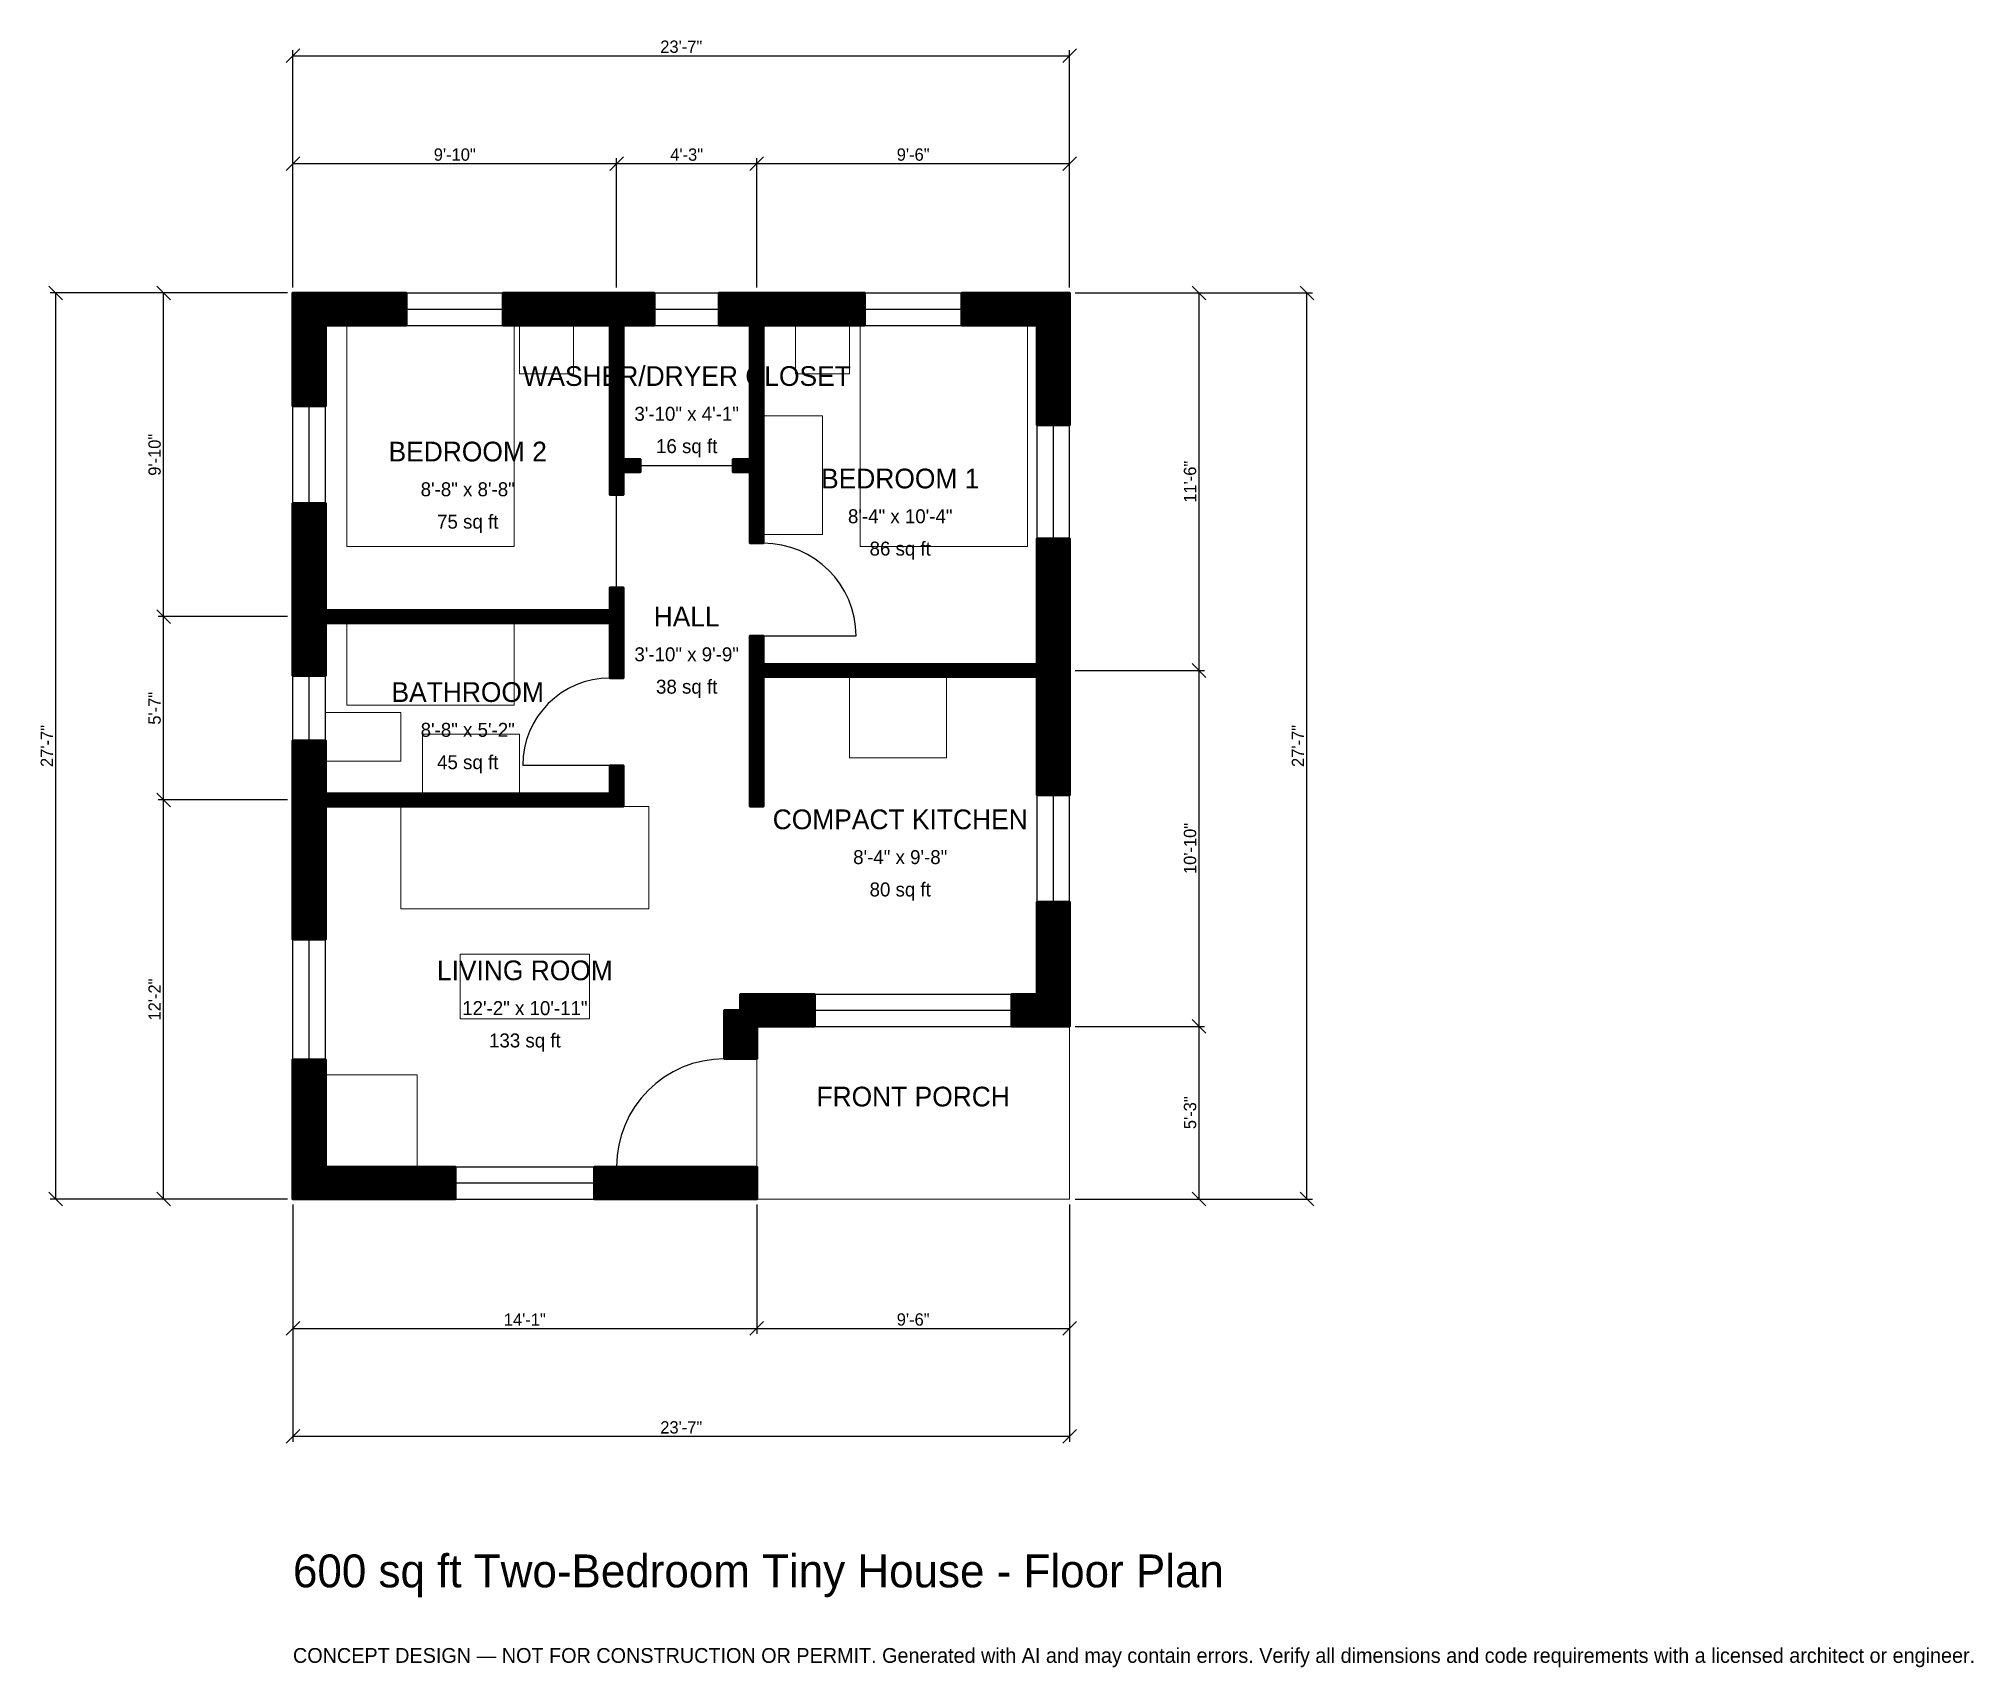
# Model space of a CAD drawing. Header units: inches. Extents: x -93 to 613, y -171 to 424.
import ezdxf
from ezdxf.enums import TextEntityAlignment as Align

# ---------------------------------------------------------------- set-up
doc = ezdxf.new("R2010")
doc.units = ezdxf.units.IN
doc.header["$MEASUREMENT"] = 0
doc.linetypes.add('DASHED', pattern=[0.6, 0.5, -0.1])
for name, color, linetype, lineweight in [('A-ANNO-DIMS', 1, 'Continuous', 13), ('A-ANNO-TEXT', 7, 'Continuous', 18), ('A-AREA-IDEN', 7, 'Continuous', 18), ('A-DOOR', 2, 'Continuous', 25), ('A-FLOR-FIXT', 9, 'Continuous', 13), ('A-FURN', 9, 'Continuous', 13), ('A-GLAZ', 4, 'Continuous', 25), ('A-SITE-PAVE', 8, 'Continuous', 13), ('A-WALL', 7, 'Continuous', 50), ('A-WALL-PATT', 8, 'Continuous', 13)]:
    doc.layers.add(name, color=color, linetype=linetype, lineweight=lineweight)
doc.dimstyles.new('PLAN', dxfattribs={"dimtxt": 4.5, "dimasz": 3, "dimexe": 2, "dimexo": 2, "dimgap": 1, "dimtad": 1, "dimdec": 0, "dimlunit": 4, "dimtsz": 2.5, "dimcen": 2.5, "dimclrd": 1, "dimclre": 1, "dimazin": 3, "dimtfac": 1, "dimtmove": 0, "dimatfit": 3})

msp = doc.modelspace()

# ---------------------------------------------------------------- hatches: boundary and pattern name
at = {"layer": 'A-WALL-PATT'}
h = msp.add_hatch(dxfattribs=at)
h.set_pattern_fill('ANSI31', color=8, scale=0.8)
h.paths.add_polyline_path([(0, 0), (0, 11.811), (0, 11.811), (0, 50.9843), (11.811, 50.9843), (11.811, 11.811), (59.252, 11.811), (59.252, 0), (11.811, 0), (11.811, 0), (0, 0), (0, 0), (0, 0)])
h.paths.add_polyline_path([(0, 139.7638), (0, 143.3071), (0, 143.3071), (0, 148.0315), (0, 148.0315), (0, 151.5748), (0, 167.3228), (11.811, 167.3228), (11.811, 151.5748), (11.811, 148.0315), (115.748, 148.0315), (115.748, 158.2677), (120.4724, 158.2677), (120.4724, 148.0315), (120.4724, 143.3071), (115.748, 143.3071), (11.811, 143.3071), (11.811, 139.7638), (11.811, 94.685), (0, 94.685), (0, 139.7638)])
h.paths.add_polyline_path([(0, 206.6929), (0, 210.2362), (0, 210.2362), (0, 214.9606), (0, 214.9606), (0, 218.5039), (0, 253.937), (11.811, 253.937), (11.811, 218.5039), (11.811, 214.9606), (115.748, 214.9606), (115.748, 223.2283), (120.4724, 223.2283), (120.4724, 214.9606), (120.4724, 210.2362), (120.4724, 190.1575), (115.748, 190.1575), (115.748, 210.2362), (11.811, 210.2362), (11.811, 206.6929), (11.811, 190.9449), (0, 190.9449), (0, 206.6929)])
h.paths.add_polyline_path([(0, 318.8976), (0, 318.8976), (0, 330.7087), (0, 330.7087), (0, 330.7087), (11.811, 330.7087), (11.811, 330.7087), (41.3386, 330.7087), (41.3386, 318.8976), (11.811, 318.8976), (11.811, 289.3701), (0, 289.3701), (0, 318.8976)])
h.paths.add_polyline_path([(112.2047, 330.7087), (115.748, 330.7087), (115.748, 330.7087), (120.4724, 330.7087), (120.4724, 330.7087), (124.0157, 330.7087), (131.8898, 330.7087), (131.8898, 318.8976), (124.0157, 318.8976), (120.4724, 318.8976), (120.4724, 270.0787), (126.7717, 270.0787), (126.7717, 265.3543), (120.4724, 265.3543), (120.4724, 265.3543), (120.4724, 257.0866), (115.748, 257.0866), (115.748, 265.3543), (115.748, 265.3543), (115.748, 270.0787), (115.748, 318.8976), (112.2047, 318.8976), (76.7717, 318.8976), (76.7717, 330.7087), (112.2047, 330.7087)])
h.paths.add_polyline_path([(163.3858, 330.7087), (166.9291, 330.7087), (166.9291, 330.7087), (171.6535, 330.7087), (171.6535, 330.7087), (175.1969, 330.7087), (208.6614, 330.7087), (208.6614, 318.8976), (175.1969, 318.8976), (171.6535, 318.8976), (171.6535, 270.0787), (171.6535, 265.3543), (171.6535, 265.3543), (171.6535, 239.3701), (166.9291, 239.3701), (166.9291, 265.3543), (166.9291, 265.3543), (160.6299, 265.3543), (160.6299, 270.0787), (166.9291, 270.0787), (166.9291, 318.8976), (163.3858, 318.8976), (155.5118, 318.8976), (155.5118, 330.7087), (163.3858, 330.7087)])
h.paths.add_polyline_path([(271.6535, 330.7087), (271.6535, 330.7087), (283.4646, 330.7087), (283.4646, 330.7087), (283.4646, 330.7087), (283.4646, 318.8976), (283.4646, 318.8976), (283.4646, 282.4803), (271.6535, 282.4803), (271.6535, 318.8976), (244.0945, 318.8976), (244.0945, 330.7087), (271.6535, 330.7087)])
h.paths.add_polyline_path([(283.4646, 198.8189), (283.4646, 195.2756), (283.4646, 195.2756), (283.4646, 190.5512), (283.4646, 190.5512), (283.4646, 187.0079), (283.4646, 147.4409), (271.6535, 147.4409), (271.6535, 187.0079), (271.6535, 190.5512), (171.6535, 190.5512), (171.6535, 143.3071), (166.9291, 143.3071), (166.9291, 190.5512), (166.9291, 195.2756), (166.9291, 205.5118), (171.6535, 205.5118), (171.6535, 195.2756), (271.6535, 195.2756), (271.6535, 198.8189), (271.6535, 241.1417), (283.4646, 241.1417), (283.4646, 198.8189)])
h.paths.add_polyline_path([(283.4646, 74.8031), (283.4646, 74.8031), (283.4646, 62.9921), (283.4646, 62.9921), (283.4646, 62.9921), (271.6535, 62.9921), (271.6535, 62.9921), (262.4016, 62.9921), (262.4016, 74.8031), (271.6535, 74.8031), (271.6535, 108.4646), (283.4646, 108.4646), (283.4646, 74.8031)])
h.paths.add_polyline_path([(169.2913, 62.9921), (169.2913, 51.1811), (157.4803, 51.1811), (157.4803, 68.8976), (163.3858, 68.8976), (163.3858, 74.8031), (190.3543, 74.8031), (190.3543, 62.9921), (169.2913, 62.9921)])
h.paths.add_polyline_path([(169.2913, 11.811), (169.2914, 11.811), (169.2914, 0), (169.2913, 0), (169.2913, 0), (157.4803, 0), (157.4803, 0), (110.0394, 0), (110.0394, 11.811), (157.4803, 11.811), (157.4803, 11.811), (169.2913, 11.811), (169.2913, 11.811)])

# ---------------------------------------------------------------- linework, layer by layer
at = {"layer": 'A-DOOR'}
for p, q in [((126.7717, 267.7165), (160.6299, 267.7165)), ((118.1102, 223.2283), (118.1102, 257.0866)), ((171.6535, 205.5118), (205.5118, 205.5118)), ((115.748, 158.2677), (83.8583, 158.2677)), ((157.4803, 11.811), (118.1102, 11.811))]:
    msp.add_line(p, q, dxfattribs=at)
for centre, radius, start, end in [((171.6535, 205.5118), 33.8583, 0, 90), ((115.748, 158.2677), 31.8898, 90, 180), ((157.4803, 11.811), 39.3701, 90, 180)]:
    msp.add_arc(centre, radius, start, end, dxfattribs=at)
at = {"layer": 'A-FLOR-FIXT'}
for points in [[(19.685, 180.315), (80.7087, 180.315), (80.7087, 210.2362), (19.685, 210.2362)], [(11.811, 159.8425), (39.3701, 159.8425), (39.3701, 177.5591), (11.811, 177.5591)], [(47.2441, 148.0315), (82.6772, 148.0315), (82.6772, 169.685), (47.2441, 169.685)]]:
    msp.add_lwpolyline(points, close=True, dxfattribs=at)
at = {"layer": 'A-FURN'}
for points in [[(19.685, 238.189), (80.7087, 238.189), (80.7087, 318.8976), (19.685, 318.8976)], [(82.6772, 301.1811), (102.3622, 301.1811), (102.3622, 318.8976), (82.6772, 318.8976)], [(183.4646, 301.1811), (203.1496, 301.1811), (203.1496, 318.8976), (183.4646, 318.8976)], [(207.0866, 238.189), (268.1102, 238.189), (268.1102, 318.8976), (207.0866, 318.8976)], [(171.6535, 242.5197), (193.3071, 242.5197), (193.3071, 285.8268), (171.6535, 285.8268)], [(203.1496, 161.0236), (238.5827, 161.0236), (238.5827, 190.5512), (203.1496, 190.5512)], [(39.3701, 105.9055), (129.9213, 105.9055), (129.9213, 143.3071), (39.3701, 143.3071)], [(61.0236, 65.748), (108.2677, 65.748), (108.2677, 89.3701), (61.0236, 89.3701)], [(11.811, 11.811), (45.2756, 11.811), (45.2756, 45.2756), (11.811, 45.2756)]]:
    msp.add_lwpolyline(points, close=True, dxfattribs=at)
at = {"layer": 'A-GLAZ'}
for p, q in [((41.3386, 330.7087), (76.7717, 330.7087)), ((131.8898, 330.7087), (155.5118, 330.7087)), ((208.6614, 330.7087), (244.0945, 330.7087)), ((41.3386, 324.8031), (76.7717, 324.8031)), ((41.3386, 318.8976), (76.7717, 318.8976)), ((131.8898, 324.8031), (155.5118, 324.8031)), ((131.8898, 318.8976), (155.5118, 318.8976)), ((208.6614, 324.8031), (244.0945, 324.8031)), ((208.6614, 318.8976), (244.0945, 318.8976)), ((0, 253.937), (0, 289.3701)), ((5.9055, 253.937), (5.9055, 289.3701)), ((11.811, 253.937), (11.811, 289.3701)), ((271.6535, 241.1417), (271.6535, 282.4803)), ((277.5591, 241.1417), (277.5591, 282.4803)), ((283.4646, 241.1417), (283.4646, 282.4803)), ((0, 167.3228), (0, 190.9449)), ((5.9055, 167.3228), (5.9055, 190.9449)), ((11.811, 167.3228), (11.811, 190.9449)), ((271.6535, 108.4646), (271.6535, 147.4409)), ((277.5591, 108.4646), (277.5591, 147.4409)), ((283.4646, 108.4646), (283.4646, 147.4409)), ((0, 50.9843), (0, 94.685)), ((5.9055, 50.9843), (5.9055, 94.685)), ((11.811, 50.9843), (11.811, 94.685)), ((190.3543, 74.8031), (262.4016, 74.8031)), ((190.3543, 68.8976), (262.4016, 68.8976)), ((190.3543, 62.9921), (262.4016, 62.9921)), ((59.252, 11.811), (110.0394, 11.811)), ((59.252, 5.9055), (110.0394, 5.9055)), ((59.252, 0), (110.0394, 0))]:
    msp.add_line(p, q, dxfattribs=at)
at = {"layer": 'A-SITE-PAVE', "linetype": 'DASHED'}
msp.add_lwpolyline([(169.2913, 0), (283.4646, 0), (283.4646, 62.9921), (169.2913, 62.9921)], close=True, dxfattribs=at)
at = {"layer": 'A-WALL'}
for points in [[(0, 318.8976), (0, 318.8976), (0, 330.7087), (0, 330.7087), (0, 330.7087), (11.811, 330.7087), (11.811, 330.7087), (41.3386, 330.7087), (41.3386, 318.8976), (11.811, 318.8976), (11.811, 289.3701), (0, 289.3701), (0, 318.8976)], [(112.2047, 330.7087), (115.748, 330.7087), (115.748, 330.7087), (120.4724, 330.7087), (120.4724, 330.7087), (124.0157, 330.7087), (131.8898, 330.7087), (131.8898, 318.8976), (124.0157, 318.8976), (120.4724, 318.8976), (120.4724, 270.0787), (126.7717, 270.0787), (126.7717, 265.3543), (120.4724, 265.3543), (120.4724, 265.3543), (120.4724, 257.0866), (115.748, 257.0866), (115.748, 265.3543), (115.748, 265.3543), (115.748, 270.0787), (115.748, 318.8976), (112.2047, 318.8976), (76.7717, 318.8976), (76.7717, 330.7087), (112.2047, 330.7087)], [(163.3858, 330.7087), (166.9291, 330.7087), (166.9291, 330.7087), (171.6535, 330.7087), (171.6535, 330.7087), (175.1969, 330.7087), (208.6614, 330.7087), (208.6614, 318.8976), (175.1969, 318.8976), (171.6535, 318.8976), (171.6535, 270.0787), (171.6535, 265.3543), (171.6535, 265.3543), (171.6535, 239.3701), (166.9291, 239.3701), (166.9291, 265.3543), (166.9291, 265.3543), (160.6299, 265.3543), (160.6299, 270.0787), (166.9291, 270.0787), (166.9291, 318.8976), (163.3858, 318.8976), (155.5118, 318.8976), (155.5118, 330.7087), (163.3858, 330.7087)], [(271.6535, 330.7087), (271.6535, 330.7087), (283.4646, 330.7087), (283.4646, 330.7087), (283.4646, 330.7087), (283.4646, 318.8976), (283.4646, 318.8976), (283.4646, 282.4803), (271.6535, 282.4803), (271.6535, 318.8976), (244.0945, 318.8976), (244.0945, 330.7087), (271.6535, 330.7087)], [(0, 206.6929), (0, 210.2362), (0, 210.2362), (0, 214.9606), (0, 214.9606), (0, 218.5039), (0, 253.937), (11.811, 253.937), (11.811, 218.5039), (11.811, 214.9606), (115.748, 214.9606), (115.748, 223.2283), (120.4724, 223.2283), (120.4724, 214.9606), (120.4724, 210.2362), (120.4724, 190.1575), (115.748, 190.1575), (115.748, 210.2362), (11.811, 210.2362), (11.811, 206.6929), (11.811, 190.9449), (0, 190.9449), (0, 206.6929)], [(283.4646, 198.8189), (283.4646, 195.2756), (283.4646, 195.2756), (283.4646, 190.5512), (283.4646, 190.5512), (283.4646, 187.0079), (283.4646, 147.4409), (271.6535, 147.4409), (271.6535, 187.0079), (271.6535, 190.5512), (171.6535, 190.5512), (171.6535, 143.3071), (166.9291, 143.3071), (166.9291, 190.5512), (166.9291, 195.2756), (166.9291, 205.5118), (171.6535, 205.5118), (171.6535, 195.2756), (271.6535, 195.2756), (271.6535, 198.8189), (271.6535, 241.1417), (283.4646, 241.1417), (283.4646, 198.8189)], [(0, 139.7638), (0, 143.3071), (0, 143.3071), (0, 148.0315), (0, 148.0315), (0, 151.5748), (0, 167.3228), (11.811, 167.3228), (11.811, 151.5748), (11.811, 148.0315), (115.748, 148.0315), (115.748, 158.2677), (120.4724, 158.2677), (120.4724, 148.0315), (120.4724, 143.3071), (115.748, 143.3071), (11.811, 143.3071), (11.811, 139.7638), (11.811, 94.685), (0, 94.685), (0, 139.7638)], [(283.4646, 74.8031), (283.4646, 74.8031), (283.4646, 62.9921), (283.4646, 62.9921), (283.4646, 62.9921), (271.6535, 62.9921), (271.6535, 62.9921), (262.4016, 62.9921), (262.4016, 74.8031), (271.6535, 74.8031), (271.6535, 108.4646), (283.4646, 108.4646), (283.4646, 74.8031)], [(169.2913, 62.9921), (169.2913, 51.1811), (157.4803, 51.1811), (157.4803, 68.8976), (163.3858, 68.8976), (163.3858, 74.8031), (190.3543, 74.8031), (190.3543, 62.9921), (169.2913, 62.9921)], [(0, 0), (0, 11.811), (0, 11.811), (0, 50.9843), (11.811, 50.9843), (11.811, 11.811), (59.252, 11.811), (59.252, 0), (11.811, 0), (11.811, 0), (0, 0), (0, 0), (0, 0)], [(169.2913, 11.811), (169.2914, 11.811), (169.2914, 0), (169.2913, 0), (169.2913, 0), (157.4803, 0), (157.4803, 0), (110.0394, 0), (110.0394, 11.811), (157.4803, 11.811), (157.4803, 11.811), (169.2913, 11.811), (169.2913, 11.811)]]:
    msp.add_lwpolyline(points, close=True, dxfattribs=at)

# ---------------------------------------------------------------- texts
at = {"layer": 'A-ANNO-TEXT'}
for s, height, p in [('600 sq ft Two-Bedroom Tiny House - Floor Plan', 12, (0, -141.7323)), ('CONCEPT DESIGN — NOT FOR CONSTRUCTION OR PERMIT. Generated with AI and may contain errors. Verify all dimensions and code requirements with a licensed architect or engineer.', 5.4, (0, -169.2913))]:
    msp.add_text(s, height=height, dxfattribs=at).set_placement(p)
at = {"layer": 'A-AREA-IDEN'}
for s, height, p in [('WASHER/DRYER CLOSET', 7.2, (143.7008, 300.3937)), ('3\'-10" x 4\'-1"', 5.1, (143.7008, 286.6142)), ('BEDROOM 2', 7.2, (63.7795, 272.8346)), ('16 sq ft', 5.1, (143.7008, 274.8031)), ('8\'-8" x 8\'-8"', 5.1, (63.7795, 259.0551)), ('BEDROOM 1', 7.2, (221.6535, 262.9921)), ('75 sq ft', 5.1, (63.7795, 247.2441)), ('8\'-4" x 10\'-4"', 5.1, (221.6535, 249.2126)), ('86 sq ft', 5.1, (221.6535, 237.4016)), ('HALL', 7.2, (143.7008, 212.5984)), ('3\'-10" x 9\'-9"', 5.1, (143.7008, 198.8189)), ('BATHROOM', 7.2, (63.7795, 185.0394)), ('38 sq ft', 5.1, (143.7008, 187.0079)), ('8\'-8" x 5\'-2"', 5.1, (63.7795, 171.2598)), ('45 sq ft', 5.1, (63.7795, 159.4488)), ('COMPACT KITCHEN', 7.2, (221.6535, 138.5827)), ('8\'-4" x 9\'-8"', 5.1, (221.6535, 124.8031)), ('80 sq ft', 5.1, (221.6535, 112.9921)), ('LIVING ROOM', 7.2, (84.6457, 83.4646)), ('12\'-2" x 10\'-11"', 5.1, (84.6457, 69.685)), ('133 sq ft', 5.1, (84.6457, 57.874)), ('FRONT PORCH', 7.2, (226.378, 37.4016))]:
    msp.add_text(s, height=height, dxfattribs=at).set_placement(p, align=Align.MIDDLE_CENTER)

# ---------------------------------------------------------------- dimensions: what is measured, and where the dimension line sits
at = {"layer": 'A-ANNO-DIMS'}
for base, p1, p2, text in [((0, 417.3228), (0, 330.7087), (283.4646, 330.7087), '23\'-7"'), ((0, 377.9528), (0, 330.7087), (118.1102, 330.7087), '9\'-10"'), ((118.1102, 377.9528), (118.1102, 330.7087), (169.2913, 330.7087), '4\'-3"'), ((169.2913, 377.9528), (169.2913, 330.7087), (283.4646, 330.7087), '9\'-6"'), ((0, -47.2441), (0, 0), (169.2913, 0), '14\'-1"'), ((0, -86.6142), (0, 0), (283.4646, 0), '23\'-7"'), ((169.2913, -47.2441), (169.2913, 0), (283.4646, 0), '9\'-6"')]:
    msp.add_linear_dim(base=base, p1=p1, p2=p2, text=text, dimstyle='PLAN', dxfattribs=at).render()
for base, p1, p2, text in [((-86.6142, 0), (0, 0), (0, 330.7087), '27\'-7"'), ((-47.2441, 212.5984), (0, 212.5984), (0, 330.7087), '9\'-10"'), ((330.7087, 192.9134), (283.4646, 192.9134), (283.4646, 330.7087), '11\'-6"'), ((370.0787, 0), (283.4646, 0), (283.4646, 330.7087), '27\'-7"'), ((-47.2441, 145.6693), (0, 145.6693), (0, 212.5984), '5\'-7"'), ((330.7087, 62.9921), (283.4646, 62.9921), (283.4646, 192.9134), '10\'-10"'), ((-47.2441, 0), (0, 0), (0, 145.6693), '12\'-2"'), ((330.7087, 0), (283.4646, 0), (283.4646, 62.9921), '5\'-3"')]:
    msp.add_linear_dim(base=base, p1=p1, p2=p2, angle=90, text=text, dimstyle='PLAN', dxfattribs=at).render()

doc.saveas('drawing.dxf')
